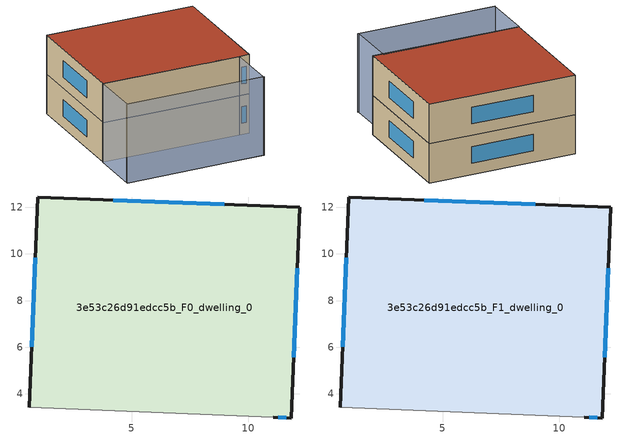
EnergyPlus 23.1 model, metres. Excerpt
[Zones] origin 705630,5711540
3e53c26d91edcc5b_F0_dwelling_0
 floor ground (EU_floor_Construction): 12.21,12 11.85,2.96 11.07,3 0.6,3.42 0.96,12.44 z0
 wall outside (EU_wall_Construction): 11.07,3 11.85,2.96 12.21,12 0.96,12.44 0.6,3.42 z0:3
 wall adiabatic (EU_wall_Construction): 0.6,3.42 11.07,3 z0:3
 window (EU_Window_Construction): 0.86,9.83 0.7,6.03 / 8.96,12.13 4.21,12.31 / 11.95,5.57 12.11,9.39 / 11.3,2.99 11.62,2.97 z0.87:2.13
3e53c26d91edcc5b_F1_dwelling_0
 floor to 3e53c26d91edcc5b_F0_dwelling_0 (EU_floor_Construction): 12.21,12 11.85,2.96 11.07,3 0.6,3.42 0.96,12.44 z3
 wall outside (EU_wall_Construction): 11.07,3 11.85,2.96 12.21,12 0.96,12.44 0.6,3.42 z3:6
 wall adiabatic (EU_wall_Construction): 0.6,3.42 11.07,3 z3:6
 window (EU_Window_Construction): 0.86,9.83 0.7,6.03 / 8.96,12.13 4.21,12.31 / 11.95,5.57 12.11,9.39 / 11.3,2.99 11.62,2.97 z3.87:5.13
 roof outside (EU_roof_Construction): 11.85,2.96 12.21,12 0.96,12.44 0.6,3.42 11.07,3 z6
shading: 0.39,-0.4 11.03,-0.8 / 11.07,3.08 10.95,-0.8 / 10.95,-0.8 0.43,-0.45 / 0.43,-0.45 0.55,3.42 / 0.55,3.42 11.07,3.08 z0:6
[Building]
EU S2 Campaign: North Axis=0; Terrain=City; Solar Distribution=FullExterior
[Site:Location]
London: Latitude=51.5; Longitude=-0.5; Time Zone=0; Elevation=25
[SizingPeriod:WeatherFileDays]
AnnualSizingPeriod: Begin Month=1; Begin Day of Month=1; End Month=12; End Day of Month=31; Day of Week for Start Day=Monday; Use Weather File Daylight Saving Period=No; Use Weather File Rain and Snow Indicators=No
[MATERIAL]
EU_InternalMass_Material: Roughness=MediumRough; Thickness=0.1; Conductivity=1; Density=1800; Specific Heat=900; Thermal Absorptance=0.9; Solar Absorptance=0.7; Visible Absorptance=0.7
[MATERIAL:NOMASS] Roughness=MediumRough; Thermal Absorptance=0.9; Solar Absorptance=0.7; Visible Absorptance=0.7
Name | Thermal Resistance
EU_wall_NoMass | 0.724719
EU_roof_NoMass | 2.98947
EU_floor_NoMass | 2.39157
[WINDOWMATERIAL:SIMPLEGLAZINGSYSTEM]
EU_Window_SimpleGlazing: UFactor=2.63425; Solar Heat Gain Coefficient=0.76; Visible Transmittance=0.76
[CONSTRUCTION]
EU_wall_Construction: EU_wall_NoMass
EU_roof_Construction: EU_roof_NoMass
EU_floor_Construction: EU_floor_NoMass
EU_Window_Construction: EU_Window_SimpleGlazing
EU_InternalMass_Construction: EU_InternalMass_Material
[ZONE] Type=1; Multiplier=1; Ceiling Height=autocalculate; Floor Area=autocalculate; Part of Total Floor Area=Yes
Name | Volume
3e53c26d91edcc5b_F0_dwelling_0 | 305.263
3e53c26d91edcc5b_F1_dwelling_0 | 305.262
[INTERNALMASS] Construction=EU_InternalMass_Construction; Surface Area=101.754
Name | Zone or ZoneList
3e53c26d91edcc5b_F0_dwelling_0_EU_InternalMass | 3e53c26d91edcc5b_F0_dwelling_0
3e53c26d91edcc5b_F1_dwelling_0_EU_InternalMass | 3e53c26d91edcc5b_F1_dwelling_0
[OTHEREQUIPMENT] Fuel Type=Electricity; Design Level Calculation Method=Watts/Area; Power per Zone Floor Area=1; Fraction Latent=0; Fraction Radiant=0; Fraction Lost=0; Carbon Dioxide Generation Rate=0; EndUse Subcategory=EU_Step8_InternalGains
Name | Zone or ZoneList or Space or SpaceList | Schedule
EU_Step8_InternalGain_3e53c26d91edcc5b_F0_dwelling_0_f000 | 3e53c26d91edcc5b_F0_dwelling_0 | EU_Step8_GainSchedule_3e53c26d91edcc5b_F0_dwelling_0_f000
EU_Step8_InternalGain_3e53c26d91edcc5b_F1_dwelling_0_f000 | 3e53c26d91edcc5b_F1_dwelling_0 | EU_Step8_GainSchedule_3e53c26d91edcc5b_F1_dwelling_0_f000
[ZONEVENTILATION:DESIGNFLOWRATE] Schedule=EU_AlwaysOn; Design Flow Rate Calculation Method=AirChanges/Hour; Air Changes per Hour=0.418135; Ventilation Type=Natural; Fan Pressure Rise=0; Fan Total Efficiency=1; Constant Term Coefficient=1; Temperature Term Coefficient=0; Velocity Term Coefficient=0; Velocity Squared Term Coefficient=0; Minimum Indoor Temperature=-100; Maximum Indoor Temperature=100; Delta Temperature=-100; Minimum Outdoor Temperature=-100; Maximum Outdoor Temperature=100; Maximum Wind Speed=40
Name | Zone or ZoneList or Space or SpaceList
EU_ConstantAir_3e53c26d91edcc5b_F0_dwelling_0 | 3e53c26d91edcc5b_F0_dwelling_0
EU_ConstantAir_3e53c26d91edcc5b_F1_dwelling_0 | 3e53c26d91edcc5b_F1_dwelling_0
[HVACTEMPLATE:THERMOSTAT] Constant Heating Setpoint=20; Constant Cooling Setpoint=50
EU_HeatOnly_3e53c26d91edcc5b_F0_dwelling_0; EU_HeatOnly_3e53c26d91edcc5b_F1_dwelling_0
[HVACTEMPLATE:ZONE:IDEALLOADSAIRSYSTEM] System Availability Schedule=EU_AlwaysOn; Maximum Heating Supply Air Temperature=50; Minimum Cooling Supply Air Temperature=13; Maximum Heating Supply Air Humidity Ratio=0.0156; Minimum Cooling Supply Air Humidity Ratio=0.0077; Heating Limit=NoLimit; Cooling Limit=NoLimit; Heating Availability Schedule=EU_AlwaysOn; Cooling Availability Schedule=EU_CoolingOff; Dehumidification Control Type=ConstantSensibleHeatRatio; Cooling Sensible Heat Ratio=0.7; Dehumidification Setpoint=60; Humidification Control Type=None; Humidification Setpoint=30; Outdoor Air Method=None; Outdoor Air Flow Rate per Person=0.00944; Outdoor Air Flow Rate per Zone Floor Area=0; Outdoor Air Flow Rate per Zone=0; Demand Controlled Ventilation Type=None; Outdoor Air Economizer Type=NoEconomizer; Heat Recovery Type=None; Sensible Heat Recovery Effectiveness=0.7; Latent Heat Recovery Effectiveness=0.65
Name | Template Thermostat
3e53c26d91edcc5b_F0_dwelling_0 | EU_HeatOnly_3e53c26d91edcc5b_F0_dwelling_0
3e53c26d91edcc5b_F1_dwelling_0 | EU_HeatOnly_3e53c26d91edcc5b_F1_dwelling_0
[SIZING:ZONE] Zone Cooling Design Supply Air Temperature Input Method=SupplyAirTemperature; Zone Cooling Design Supply Air Temperature=13; Zone Heating Design Supply Air Temperature Input Method=SupplyAirTemperature; Zone Heating Design Supply Air Temperature=50; Zone Cooling Design Supply Air Humidity Ratio=0.008; Zone Heating Design Supply Air Humidity Ratio=0.008; Cooling Design Air Flow Method=DesignDay; Cooling Design Air Flow Rate=0; Cooling Minimum Air Flow per Zone Floor Area=0.000762; Cooling Minimum Air Flow=0; Cooling Minimum Air Flow Fraction=0.2; Heating Design Air Flow Method=DesignDay; Heating Design Air Flow Rate=0; Heating Maximum Air Flow per Zone Floor Area=0.002032; Heating Maximum Air Flow=0.141576; Heating Maximum Air Flow Fraction=0.3; Account for Dedicated Outdoor Air System=No; Dedicated Outdoor Air System Control Strategy=NeutralSupplyAir; Dedicated Outdoor Air Low Setpoint Temperature for Design=autosize; Dedicated Outdoor Air High Setpoint Temperature for Design=autosize; Zone Load Sizing Method=Sensible Load Only No Latent Load; Zone Latent Cooling Design Supply Air Humidity Ratio Input Method=HumidityRatioDifference; Zone Cooling Design Supply Air Humidity Ratio Difference=0.005; Zone Latent Heating Design Supply Air Humidity Ratio Input Method=HumidityRatioDifference; Zone Humidification Design Supply Air Humidity Ratio Difference=0.005
3e53c26d91edcc5b_F0_dwelling_0; 3e53c26d91edcc5b_F1_dwelling_0
[SCHEDULE:CONSTANT]
Name | Hourly Value
EU_AlwaysOn | 1
EU_CoolingOff | 0
[SCHEDULE:FILE] Column Number=1; Rows to Skip at Top=0; Number of Hours of Data=8760; Column Separator=Comma; Interpolate to Timestep=No; Minutes per Item=60; Adjust Schedule for Daylight Savings=Yes
Name | File
EU_Step8_GainSchedule_3e53c26d91edcc5b_F0_dwelling_0_f000 | ../../schedules/3e53c26d91edcc5b/3e53c26d91edcc5b_F0_dwelling_0_f000_gain.csv
EU_Step8_GainSchedule_3e53c26d91edcc5b_F1_dwelling_0_f000 | ../../schedules/3e53c26d91edcc5b/3e53c26d91edcc5b_F1_dwelling_0_f000_gain.csv
